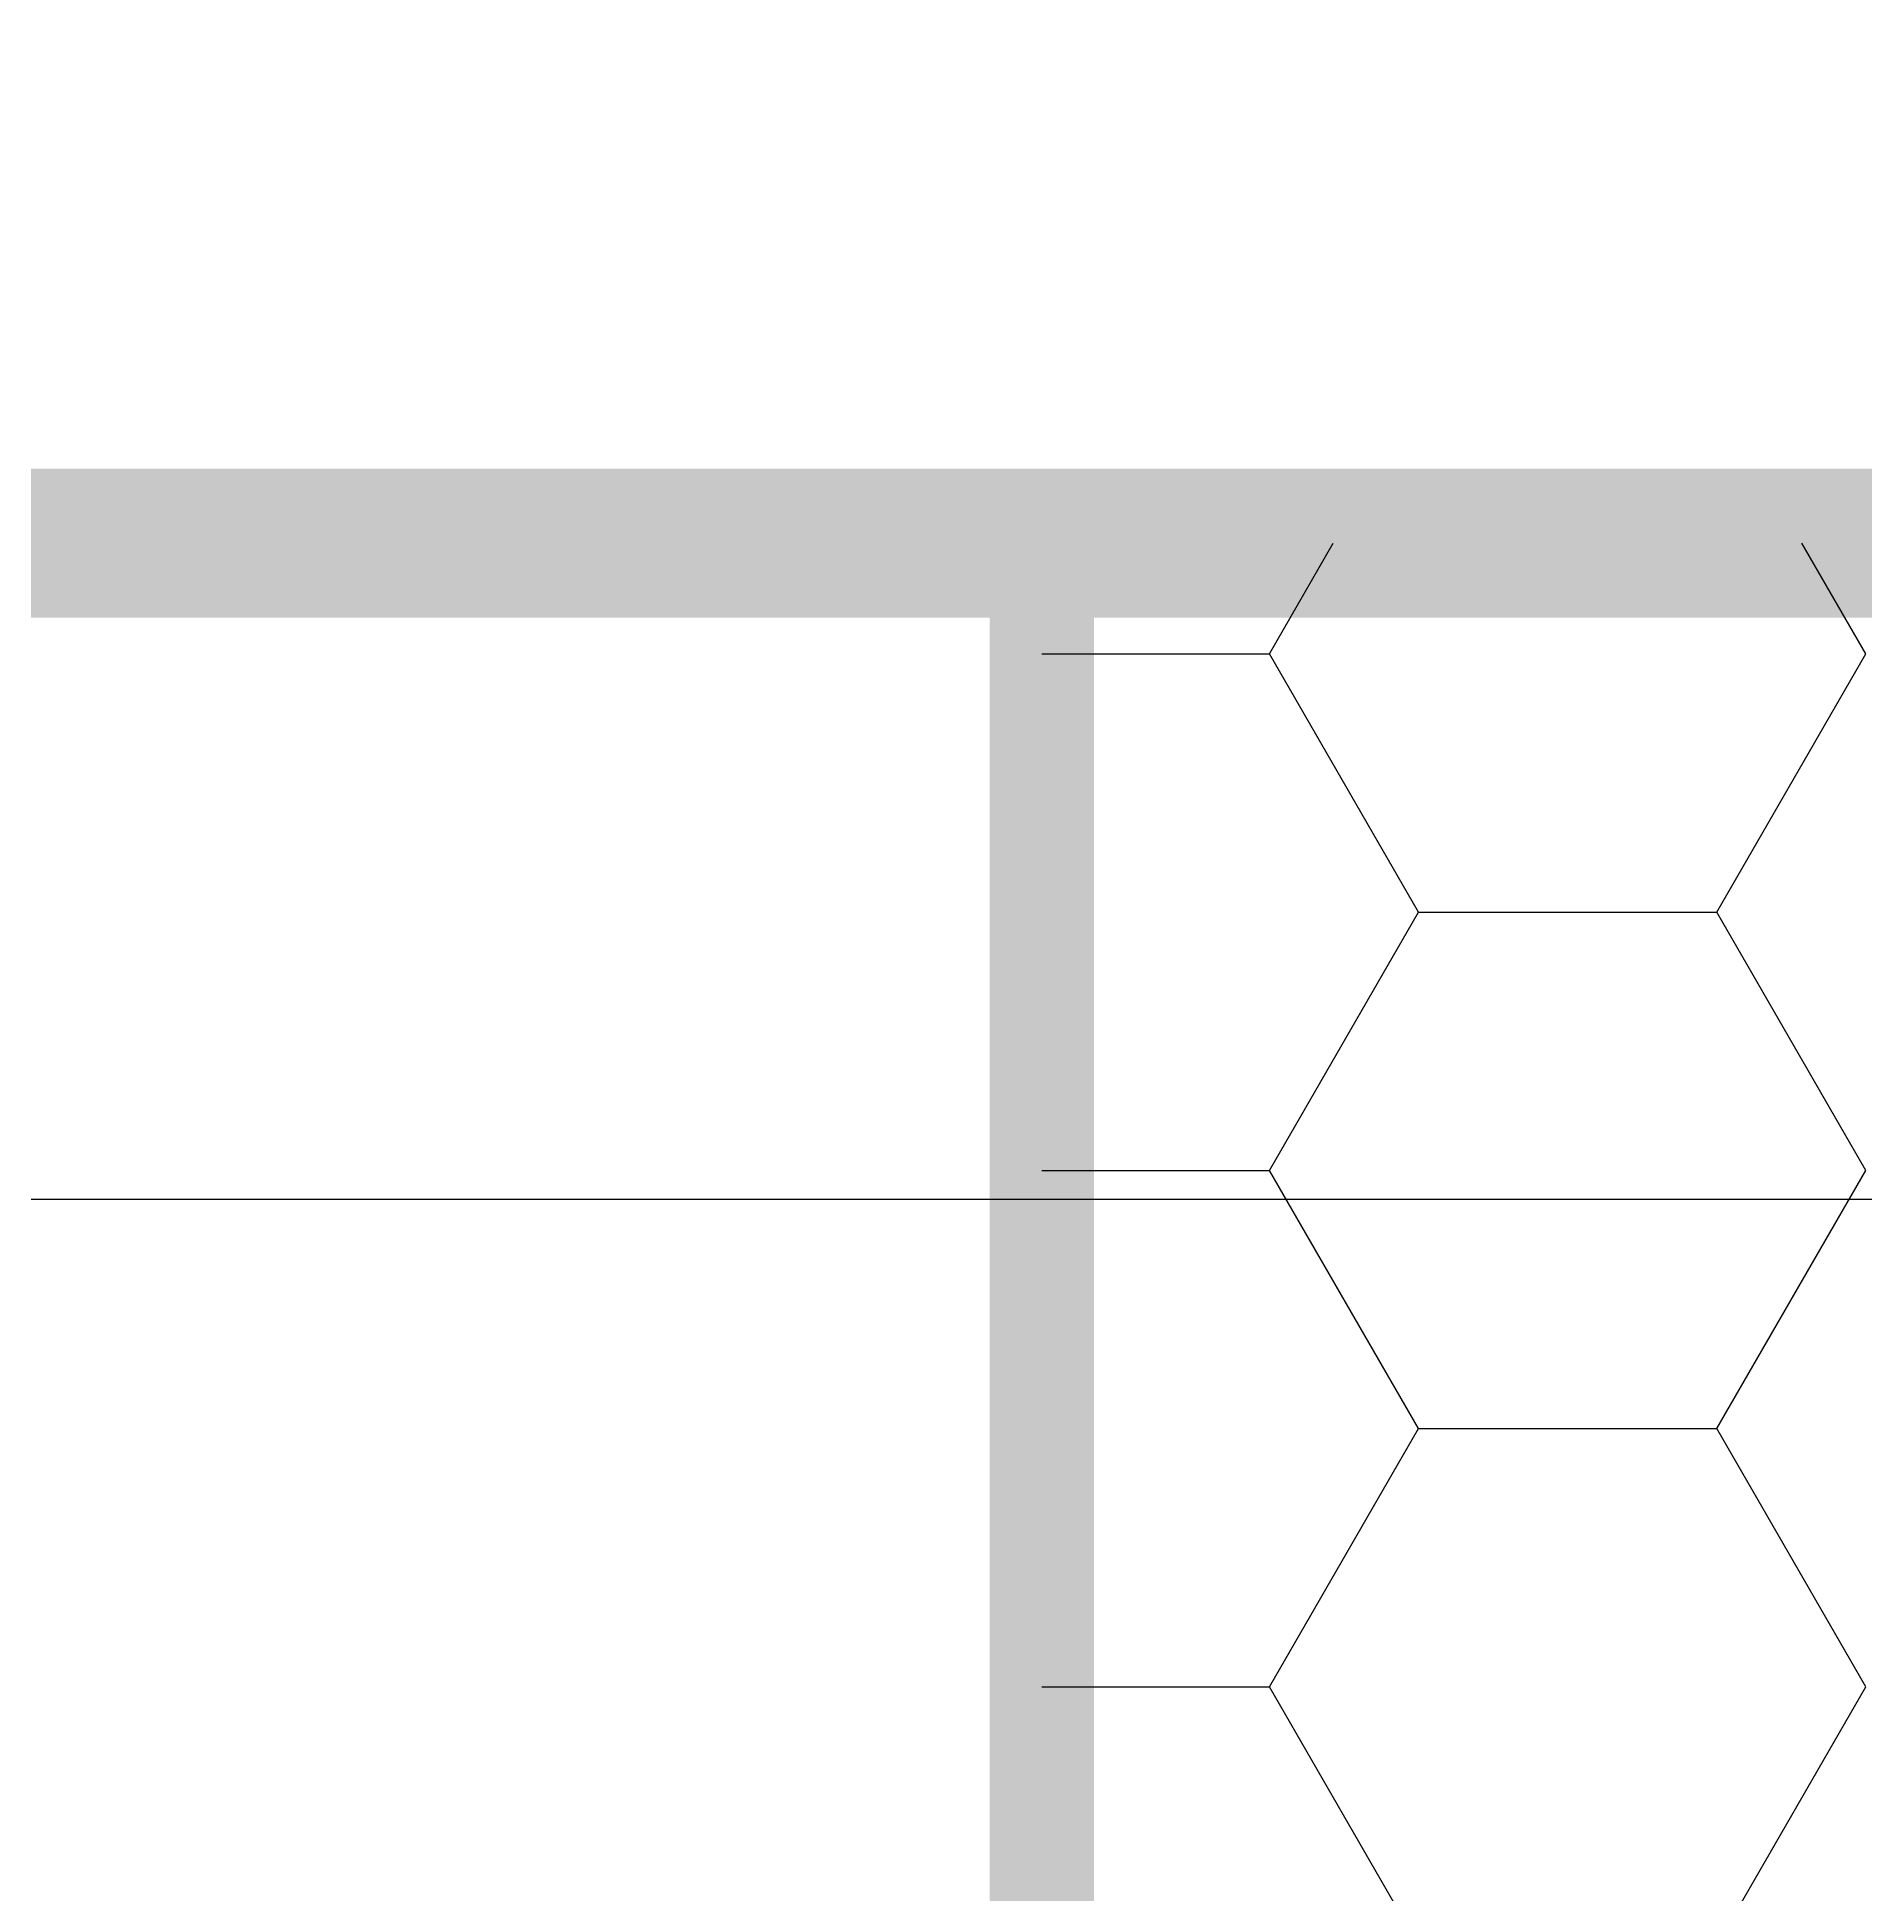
# Model space of a CAD drawing. Extents: x 0 to 21025, y 0 to 14850.
# Drawn here: x 5884.2 to 6037.5, y 5676.7 to 5832.4 of the extents above; entities that cross this region are included whole.
import ezdxf
from ezdxf.enums import TextEntityAlignment as Align

# ---------------------------------------------------------------- set-up
doc = ezdxf.new("R2010")
doc.units = 0
doc.header["$LTSCALE"] = 175
doc.linetypes.add('GESTRICHELT', pattern=[0.75, 0.5, -0.25])
doc.layers.get('0').update_dxf_attribs({"linetype": 'CONTINUOUS'})
doc.layers.get('DEFPOINTS').update_dxf_attribs({"linetype": 'CONTINUOUS'})
for name, color, linetype in [('BEMASSUNG', 7, 'CONTINUOUS'), ('DAEMMUNG', 4, 'CONTINUOUS'), ('SCHNITTKANTEN', 1, 'GESTRICHELT'), ('SCHRAFFUR', 2, 'CONTINUOUS')]:
    doc.layers.add(name, color=color, linetype=linetype)
doc.styles.get("Standard").update_dxf_attribs({"font": 'TXT.SHX', "width": 0.75})
doc.dimstyles.get("Standard").update_dxf_attribs({"dimtxt": 0.18, "dimasz": 0.18, "dimexe": 0.18, "dimexo": 0.0625, "dimgap": 0.09, "dimtad": 0, "dimtih": 1, "dimtoh": 1, "dimzin": 0, "dimcen": 0.09, "dimazin": 3, "dimtfac": 1, "dimtofl": 0, "dimtmove": 0, "dimatfit": 3})

# ---------------------------------------------------------------- blocks, each defined once
blk = doc.blocks.new('*X38')
at = {"color": 0}
for p, q in [((5987.499991, 5780.719575), (5992.858047, 5790)), ((6037.499969, 5780.719553), (6032.1419, 5790)), ((5968.4375, 5780.719545), (5987.5, 5780.719545)), ((5999.999969, 5759.068918), (5987.499969, 5780.719553)), ((6024.999991, 5759.06894), (6037.499991, 5780.719575)), ((5987.499991, 5737.418305), (5999.999991, 5759.06894)), ((6000, 5759.06891), (6025, 5759.06891)), ((6037.499969, 5737.418282), (6024.999969, 5759.068917)), ((5968.4375, 5737.418275), (5987.5, 5737.418275)), ((5999.99997, 5715.767647), (5987.49997, 5737.418282)), ((6024.999991, 5715.76767), (6037.499991, 5737.418305)), ((5987.499991, 5694.117035), (5999.999991, 5715.76767)), ((6000, 5715.76764), (6025, 5715.76764)), ((6037.499969, 5694.117012), (6024.999969, 5715.767647)), ((5968.4375, 5694.117005), (5987.5, 5694.117005)), ((5999.99997, 5672.466377), (5987.49997, 5694.117012)), ((6024.999991, 5672.4664), (6037.499991, 5694.117035))]:
    blk.add_line(p, q, dxfattribs=at)
blk = doc.blocks.new('MASSHILFSLINIE')
for points in [[(0, -175), (0, 175)], [(0, 0), (26.516504, 26.516504)], [(75, 0), (-75, 0)], [(0, 0), (-26.516504, -26.516504)]]:
    blk.add_lwpolyline(points)
blk = doc.blocks.new('*D43')
at = {"color": 0, "linetype": 'BYBLOCK'}
blk.add_line((5966, 6435), (6184, 6435), dxfattribs=at)
at = {"layer": 'DEFPOINTS', "color": 0, "linetype": 'BYBLOCK'}
for p in [(6185, 6435), (5965, 5775), (6185, 5775)]:
    blk.add_point(p, dxfattribs=at)
at = {"color": 0, "linetype": 'BYBLOCK', "rotation": 180}
blk.add_blockref('MASSHILFSLINIE', (5965, 6435), dxfattribs=at)
at = {"color": 0, "linetype": 'BYBLOCK'}
blk.add_blockref('MASSHILFSLINIE', (6185, 6435), dxfattribs=at)
at = {"color": 0, "linetype": 'BYBLOCK', "width": 0.75}
blk.add_text('8', height=87.5, dxfattribs=at).set_placement((6075, 6522.5), align=Align.MIDDLE_CENTER)

msp = doc.modelspace()

# ---------------------------------------------------------------- linework, layer by layer
at = {"layer": 'BEMASSUNG'}
msp.add_lwpolyline([(4005, 5735), (6080, 5735)], dxfattribs=at)
at = {"layer": 'DAEMMUNG', "const_width": 8.75}
msp.add_lwpolyline([(5968.4375, 4280), (5968.4375, 5790)], dxfattribs=at)
at = {"layer": 'SCHNITTKANTEN', "const_width": 12.5}
msp.add_lwpolyline([(5655, 5790), (7485, 5790)], dxfattribs=at)

# ---------------------------------------------------------------- block references
at = {"layer": 'SCHRAFFUR'}
msp.add_blockref('*X38', (0, 0), dxfattribs=at)

# ---------------------------------------------------------------- dimensions: what is measured, and where the dimension line sits
at = {"layer": 'BEMASSUNG'}
dim = msp.add_linear_dim(base=(6185, 6435), p1=(5965, 5775), p2=(6185, 5775), text='8', dimstyle='Standard', dxfattribs=at)
dim.commit()
dim.dimension.update_dxf_attribs({"geometry": '*D43', "text_midpoint": (6075, 6522.5)})

doc.saveas('drawing.dxf')
